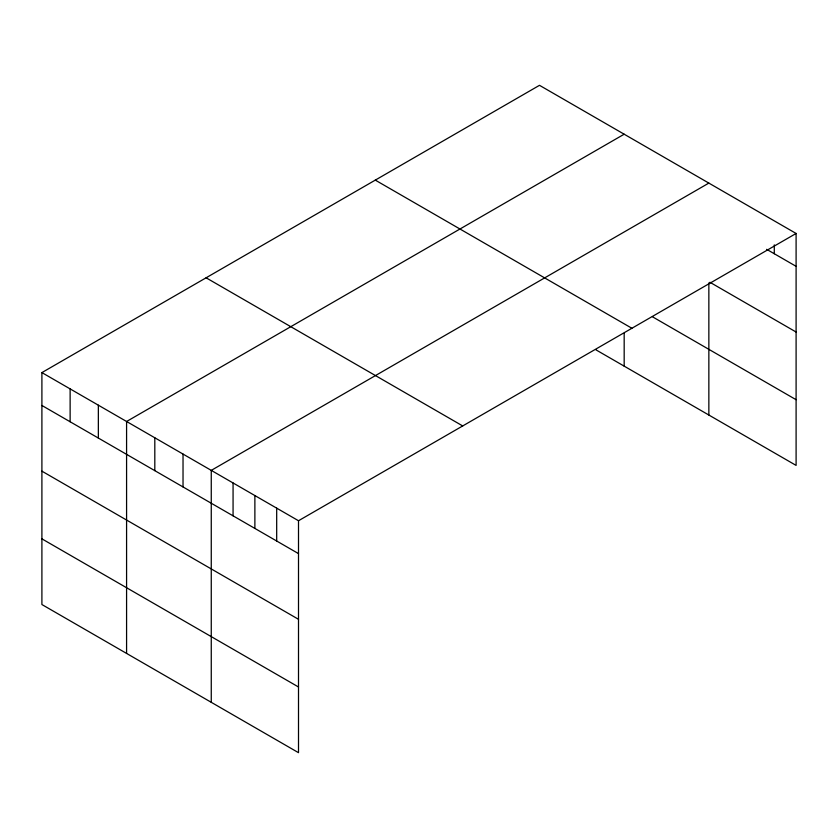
<?xml version="1.0" encoding="UTF-8"?>
<svg xmlns="http://www.w3.org/2000/svg" width="838" height="838" viewBox="0 0 838 838"><rect width="100%" height="100%" fill="white"/><g stroke="black" fill="none" stroke-linecap="round" stroke-linejoin="round"><path stroke-width="1.26" d="M41.9 372.596L298.506 520.744L298.506 752.681L41.9 604.533L41.9 372.596L539.494 85.319L796.1 233.467L796.1 465.404L595.954 349.844M624.174 134.206L126.58 421.493L126.58 653.431M708.854 183.093L211.26 470.38L211.26 702.317M298.506 520.744L796.1 233.467M766.655 249.326L796.1 266.327M709.943 282.28L796.1 332.026M652.404 316.743L796.1 399.705M375.288 180.118L631.894 328.266M206.106 277.797L462.712 425.945M41.9 405.466L298.506 553.614M41.9 471.155L298.506 619.303M41.9 538.844L298.506 686.992M774.291 244.885L774.291 253.736M708.854 282.909L708.854 415.03M624.174 333.294L624.174 366.143M276.687 508.153L276.687 541.023M254.878 495.562L254.878 528.432M233.069 482.971L233.069 515.831M183.03 454.081L183.03 486.951M154.81 437.782L154.81 470.652M98.35 405.194L98.35 438.054M70.13 388.895L70.13 421.765"/></g></svg>
